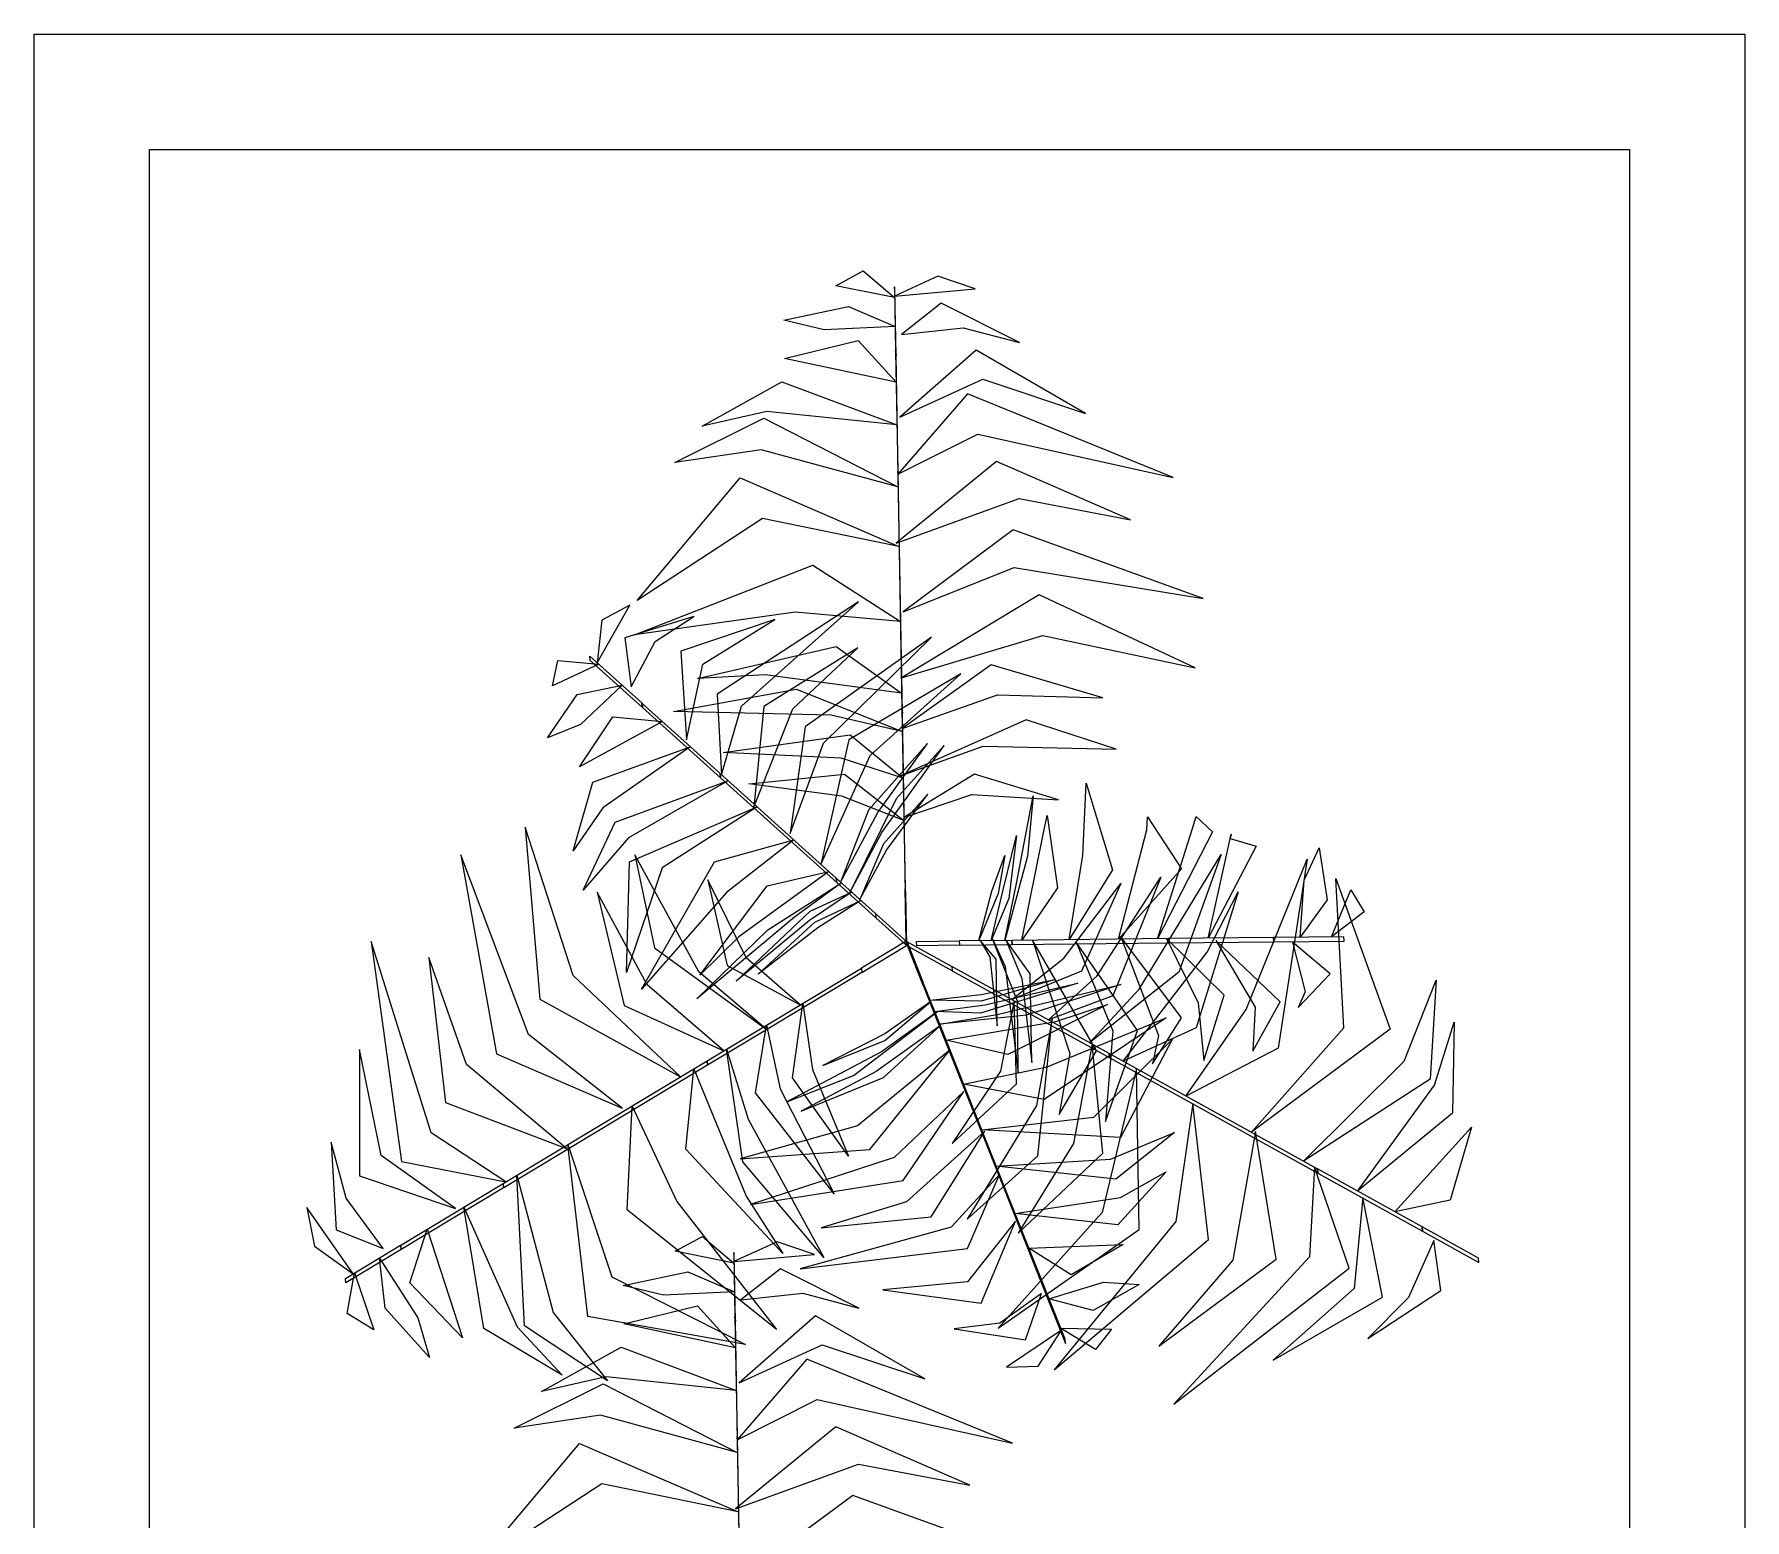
# Model space of a CAD drawing. Header units: millimetres. Extents: x 935 to 13922, y 3203 to 7816.
# Drawn here: x 4121.11 to 4165.63, y 7129.81 to 7168.47 of the extents above; entities that cross this region are included whole.
import ezdxf

# ---------------------------------------------------------------- set-up
doc = ezdxf.new("R2010")
doc.units = ezdxf.units.MM
doc.layers.add('PIANTE', color=7, linetype='Continuous', lineweight=5, true_color=0x007a00)
doc.layers.add('TRATTEGGIO_legno_colore', color=7, linetype='Continuous', lineweight=5, true_color=0xa56740)

msp = doc.modelspace()

# ---------------------------------------------------------------- linework, layer by layer
at = {"layer": 'PIANTE'}
for points in [[(4143.503, 7161.617, -2.839), (4141.974, 7161.924, -3.553), (4142.688, 7162.311, -3.748)], [(4143.503, 7161.657, -2.915), (4145.6, 7161.84, -3.585), (4144.63, 7162.17, -3.691)], [(4143.529, 7160.22, -1.466), (4143.542, 7160.108, -1.466), (4143.512, 7161.784, -3.142), (4143.5, 7161.896, -3.142)], [(4143.516, 7160.867, -2.088), (4141.67, 7160.778, -2.493), (4140.62, 7161.03, -3.025), (4142.308, 7161.388, -2.93)], [(4143.683, 7160.656, -1.952), (4145.293, 7160.833, -2.503), (4146.752, 7160.445, -2.451), (4144.714, 7161.47, -3.008)], [(4143.542, 7159.412, -1.078), (4140.638, 7160.032, -1.954), (4142.558, 7160.5, -1.781)], [(4143.585, 7157.108, -0.022), (4143.597, 7156.996, -0.022), (4143.542, 7160.105, -1.472), (4143.53, 7160.217, -1.472)], [(4143.641, 7158.501, -0.696), (4145.804, 7159.489, -1.563), (4148.47, 7158.6, -1.642), (4145.629, 7160.244, -1.885)], [(4143.562, 7158.301, -0.559), (4140.176, 7158.652, -1.409), (4138.497, 7158.272, -1.574), (4140.568, 7159.428, -1.688)], [(4143.586, 7157.02, -0.049), (4145.667, 7158.065, -0.333), (4150.754, 7156.93, -1.336), (4145.405, 7159.114, -0.197)], [(4143.591, 7156.689, -0.052), (4140.031, 7157.656, -0.589), (4137.784, 7157.322, -1.013), (4140.098, 7158.476, -0.503)], [(4143.546, 7155.222, -0.194), (4146.743, 7156.386, -0.666), (4149.646, 7155.835, -1.231), (4146.158, 7157.352, -0.48)], [(4143.696, 7150.912, -0.575), (4143.708, 7150.8, -0.575), (4143.598, 7156.989, -0.033), (4143.585, 7157.101, -0.033)], [(4143.619, 7155.14, -0.187), (4140.063, 7155.869, -0.745), (4136.802, 7153.737, -1.51), (4139.486, 7156.925, -0.751)], [(4143.731, 7153.44, -0.377), (4146.613, 7154.594, -0.794), (4151.54, 7153.782, -1.742), (4146.595, 7155.569, -0.709)], [(4143.654, 7153.189, -0.358), (4140.918, 7153.429, -0.816), (4136.737, 7152.844, -1.603), (4141.374, 7154.651, -0.626)], [(4135.76, 7152.115, 5.466), (4136.61, 7153.61, 5.06), (4135.884, 7153.226, 5.125)], [(4138.999, 7149.197, 5.596), (4139.52, 7150.988, 5.803), (4142.565, 7153.699, 4.617), (4138.888, 7151.296, 6.318)], [(4143.681, 7151.724, -0.513), (4147.366, 7152.823, -1.078), (4151.329, 7151.978, -1.857), (4147.266, 7153.877, -0.971)], [(4136.65, 7151.488, 5.732), (4137.274, 7152.663, 5.409), (4138.279, 7153.319, 5.28), (4136.487, 7152.76, 5.318)], [(4138.088, 7150.104, 5.74), (4138.51, 7152.073, 5.519), (4140.387, 7153.235, 5.09), (4137.937, 7152.414, 5.599)], [(4140.789, 7147.672, 3.937), (4141.651, 7150.02, 4.088), (4144.463, 7152.776, 3.072), (4141.174, 7150.449, 4.538)], [(4135.803, 7152.075, 5.503), (4134.603, 7151.516, 5.142), (4134.738, 7152.17, 5.157)], [(4136.931, 7151.061, 5.895), (4136.943, 7150.949, 5.895), (4135.582, 7152.175, 5.404), (4135.57, 7152.287, 5.404)], [(4143.687, 7151.321, -0.522), (4140.136, 7151.795, -1.102), (4138.371, 7151.708, -1.419), (4141.98, 7152.538, -0.711)], [(4139.843, 7148.359, 4.777), (4140.855, 7150.912, 4.893), (4142.546, 7152.503, 4.26), (4140.104, 7150.977, 5.412)], [(4141.588, 7146.865, 3.157), (4142.872, 7149.697, 3.178), (4145.225, 7151.827, 2.273), (4142.316, 7150.11, 3.674)], [(4143.704, 7150.402, -1.097), (4146.185, 7151.275, -0.891), (4148.927, 7151.2, -1.699), (4146.018, 7152.062, -0.063)], [(4136.412, 7151.526, 5.723), (4135.331, 7150.511, 5.42), (4134.474, 7150.157, 5.16), (4135.241, 7151.291, 5.357)], [(4143.705, 7150.325, -1.137), (4141.849, 7150.749, -1.141), (4137.746, 7150.844, -1.995), (4140.954, 7151.425, -0.669)], [(4138.962, 7149.231, 5.65), (4138.975, 7149.119, 5.65), (4136.943, 7150.949, 5.89), (4136.93, 7151.061, 5.89)], [(4143.78, 7146.229, -5.259), (4143.792, 7146.117, -5.259), (4143.708, 7150.801, -0.574), (4143.696, 7150.913, -0.574)], [(4137.461, 7150.581, 5.841), (4135.306, 7149.407, 5.503), (4136.167, 7150.709, 5.796)], [(4143.654, 7149.175, -2.305), (4145.813, 7149.944, -2.116), (4149.275, 7149.861, -3.124), (4146.927, 7150.628, -1.733)], [(4143.727, 7149.108, -2.354), (4142.113, 7149.629, -2.204), (4139.045, 7149.782, -2.761), (4142.345, 7150.237, -1.54)], [(4142.095, 7146.408, 2.222), (4143.066, 7148.221, 2.697), (4144.357, 7150.008, 2.088), (4142.824, 7148.274, 3.586)], [(4142.328, 7146.12, 0.895), (4143.171, 7147.699, 1.318), (4144.799, 7149.959, 0.563), (4143.547, 7148.574, 1.85)], [(4138.187, 7149.927, 5.755), (4135.914, 7148.336, 5.332), (4135.142, 7147.217, 5.077), (4135.652, 7149.008, 5.445)], [(4141.988, 7146.505, 2.789), (4142, 7146.393, 2.789), (4138.975, 7149.119, 5.64), (4138.962, 7149.231, 5.64)], [(4143.746, 7148.009, -3.454), (4142.13, 7148.646, -3.188), (4139.709, 7148.962, -3.431), (4142.201, 7149.213, -2.602)], [(4143.746, 7148.085, -3.414), (4145.511, 7148.688, -3.286), (4147.767, 7148.543, -4.033), (4145.582, 7149.217, -2.778)], [(4139.168, 7149.044, 5.462), (4136.582, 7147.56, 5.502), (4135.4, 7146.198, 5.091), (4136.229, 7147.965, 5.89)], [(4142.599, 7145.954, -0.309), (4143.294, 7147.24, 0.008), (4144.373, 7148.693, -0.584), (4143.216, 7147.397, 0.571)], [(4146.374, 7144.89, 5.994), (4146.676, 7146.371, 6.174), (4147.112, 7148.647, 5.649), (4146.96, 7147.081, 6.778)], [(4148.048, 7144.908, 7.68), (4148.407, 7147.096, 7.477), (4148.493, 7148.981, 6.729), (4149.176, 7146.723, 8.095)], [(4139.925, 7148.361, 4.748), (4137.455, 7146.773, 4.679), (4136.529, 7144.056, 3.32), (4136.606, 7146.937, 5.102)], [(4137.929, 7141.335, -0.513), (4135.135, 7143.977, -1.078), (4133.885, 7147.831, -1.857), (4134.272, 7143.363, -0.971)], [(4146.818, 7144.894, 6.819), (4147.392, 7147.734, 6.632), (4147.479, 7148.139, 6.39), (4147.744, 7146.253, 7.187)], [(4149.331, 7144.922, 8.578), (4150.072, 7147.763, 8.509), (4150.089, 7148.108, 7.15), (4150.969, 7146.751, 8.932)], [(4150.35, 7144.933, 9.292), (4151.248, 7147.776, 9.332), (4151.356, 7148.11, 8.921), (4151.782, 7147.717, 9.719)], [(4140.879, 7147.503, 3.85), (4139.132, 7146.136, 3.648), (4136.917, 7143.619, 2.899), (4138.82, 7146.931, 4.266)], [(4146.018, 7144.886, 4.664), (4146.325, 7146.173, 4.988), (4146.678, 7147.619, 4.685), (4146.48, 7145.98, 5.69)], [(4151.67, 7144.947, 9.585), (4152.265, 7147.657, 9.161), (4152.236, 7147.536, 8.907), (4152.913, 7147.34, 9.275)], [(4154.059, 7144.973, 9.552), (4154.166, 7146.452, 9.25), (4154.558, 7147.293, 8.99), (4154.761, 7145.94, 9.186)], [(4136.418, 7140.521, -0.377), (4133.977, 7142.439, -0.794), (4132.217, 7147.112, -1.742), (4133.142, 7141.937, -0.709)], [(4140.15, 7142.587, -2.305), (4138.405, 7144.072, -2.116), (4136.745, 7147.112, -3.124), (4137.255, 7144.694, -1.733)], [(4145.696, 7144.882, 3.462), (4146.037, 7146.169, 3.913), (4146.376, 7147.096, 3.888), (4146.196, 7146.106, 4.545)], [(4148.578, 7142.227, -1.137), (4149.873, 7143.622, -1.141), (4152.007, 7147.128, -1.995), (4150.906, 7144.059, -0.669)], [(4151.084, 7140.839, -0.358), (4152.659, 7143.089, -0.816), (4154.243, 7147.002, -1.603), (4153.49, 7142.083, -0.626)], [(4142.122, 7146.383, 2.164), (4140.897, 7145.497, 2.344), (4138.361, 7143.367, 1.82), (4140.208, 7145.167, 2.948)], [(4141.792, 7146.68, 2.989), (4139.447, 7144.979, 2.802), (4138.435, 7143.988, 2.56), (4140.192, 7146.307, 3.357)], [(4141.048, 7143.211, -3.414), (4139.644, 7144.438, -3.286), (4138.641, 7146.464, -4.033), (4139.15, 7144.236, -2.778)], [(4143.007, 7145.587, -2.33), (4143.019, 7145.475, -2.33), (4142, 7146.393, 2.79), (4141.988, 7146.505, 2.79)], [(4147.514, 7142.817, -2.354), (4148.772, 7143.954, -2.204), (4150.438, 7146.534, -2.761), (4149.182, 7143.448, -1.54)], [(4152.791, 7139.894, -0.187), (4155.201, 7142.609, -0.745), (4154.985, 7146.499, -1.51), (4156.404, 7142.581, -0.751)], [(4139.063, 7142.017, -1.097), (4137.066, 7143.729, -0.891), (4135.76, 7146.141, -1.699), (4136.468, 7143.191, -0.063)], [(4142.387, 7146.144, 0.835), (4141.29, 7145.405, 1.158), (4139.377, 7143.829, 0.855), (4141.306, 7145.652, 1.86)], [(4143.78, 7146.229, -5.259), (4143.792, 7146.117, -5.259), (4143.816, 7144.757, -10.891), (4143.804, 7144.869, -10.891)], [(4146.552, 7143.35, -3.454), (4147.911, 7144.43, -3.188), (4149.396, 7146.369, -3.431), (4148.367, 7144.085, -2.602)], [(4149.45, 7141.745, -0.522), (4151.636, 7144.583, -1.102), (4152.443, 7146.155, -1.419), (4151.357, 7142.615, -0.711)], [(4154.879, 7144.982, 9.333), (4155.383, 7146.206, 8.972), (4155.727, 7145.633, 8.986)], [(4142.626, 7145.929, -0.368), (4141.503, 7145.213, 0.083), (4139.953, 7144.009, 0.059), (4141.43, 7145.366, 0.715)], [(4143.007, 7145.587, -2.33), (4143.019, 7145.475, -2.33), (4143.845, 7144.732, -8.638), (4143.833, 7144.843, -8.638)], [(4133.39, 7138.605, -0.049), (4131.444, 7139.885, -0.333), (4129.884, 7144.857, -1.336), (4130.667, 7139.134, -0.197)], [(4142.639, 7144.168, -5.259), (4142.651, 7144.056, -5.259), (4143.816, 7144.757, -10.891), (4143.804, 7144.869, -10.891)], [(4144.994, 7144.211, -5.259), (4145.006, 7144.099, -5.259), (4143.816, 7144.757, -10.891), (4143.804, 7144.869, -10.891)], [(4144.243, 7143.811, -2.33), (4144.255, 7143.699, -2.33), (4143.845, 7144.732, -8.638), (4143.833, 7144.843, -8.638)], [(4145.185, 7144.876, 1.5), (4145.197, 7144.764, 1.5), (4144.086, 7144.751, -4.808), (4144.074, 7144.863, -4.808)], [(4145.185, 7144.876, 1.5), (4145.197, 7144.764, 1.5), (4146.569, 7144.778, 6.62), (4146.557, 7144.89, 6.62)], [(4145.733, 7144.882, 3.52), (4145.984, 7144.464, 3.838), (4146.174, 7142.664, 3.246), (4146.147, 7144.401, 4.4)], [(4146.045, 7144.943, 4.725), (4146.385, 7144.209, 5.148), (4146.718, 7141.444, 4.392), (4146.702, 7143.311, 5.68)], [(4146.412, 7144.889, 6.052), (4146.816, 7143.896, 6.527), (4147.076, 7141.707, 5.917), (4147.03, 7144.021, 7.416)], [(4146.557, 7144.89, 6.618), (4146.569, 7144.778, 6.618), (4150.64, 7144.823, 9.47), (4150.628, 7144.935, 9.47)], [(4147.094, 7144.897, 6.986), (4148.068, 7141.944, 7.008), (4147.79, 7140.355, 6.102), (4148.756, 7142.016, 7.504)], [(4148.229, 7144.844, 7.766), (4149.184, 7142.533, 7.918), (4148.993, 7140.173, 6.901), (4149.826, 7142.54, 8.368)], [(4149.39, 7144.979, 8.607), (4150.374, 7142.416, 8.723), (4150.218, 7141.672, 8.09), (4150.971, 7142.877, 9.242)], [(4150.578, 7144.935, 9.426), (4151.408, 7143.264, 9.633), (4151.552, 7141.763, 8.447), (4152.082, 7143.466, 10.148)], [(4150.628, 7144.935, 9.48), (4150.64, 7144.823, 9.48), (4153.375, 7144.852, 9.719), (4153.363, 7144.964, 9.719)], [(4151.863, 7144.884, 9.57), (4152.886, 7143.15, 9.349), (4152.83, 7142.008, 8.919), (4153.539, 7143.287, 9.429)], [(4153.362, 7144.964, 9.725), (4153.375, 7144.852, 9.725), (4155.206, 7144.872, 9.234), (4155.194, 7144.984, 9.234)], [(4153.858, 7144.84, 9.561), (4154.195, 7143.553, 9.239), (4154.012, 7143.144, 9.11), (4154.84, 7144.015, 9.148)], [(4134.967, 7139.47, -0.194), (4132.361, 7141.656, -0.666), (4131.386, 7144.446, -1.231), (4131.817, 7140.667, -0.48)], [(4142.639, 7144.168, -5.259), (4142.651, 7144.056, -5.259), (4138.636, 7141.642, -0.574), (4138.624, 7141.754, -0.574)], [(4144.994, 7144.211, -5.259), (4145.006, 7144.099, -5.259), (4149.104, 7141.829, -0.574), (4149.092, 7141.941, -0.574)], [(4144.243, 7143.811, -2.33), (4144.255, 7143.699, -2.33), (4144.762, 7142.424, 2.79), (4144.75, 7142.536, 2.79)], [(4144.433, 7143.336, -0.368), (4145.757, 7143.48, 0.083), (4147.68, 7143.872, 0.059), (4145.755, 7143.31, 0.715)], [(4144.552, 7143.037, 0.835), (4145.863, 7143.212, 1.158), (4148.277, 7143.777, 0.855), (4145.739, 7142.999, 1.86)], [(4144.684, 7142.706, 2.164), (4146.175, 7142.956, 2.344), (4149.393, 7143.742, 1.82), (4146.939, 7142.947, 2.948)], [(4154.147, 7139.144, -0.052), (4156.764, 7141.743, -0.589), (4157.598, 7143.856, -1.013), (4157.441, 7141.275, -0.503)], [(4144.446, 7143.301, -0.309), (4143.254, 7142.457, 0.008), (4141.641, 7141.632, -0.584), (4143.253, 7142.282, 0.571)], [(4146.618, 7143.312, -3.414), (4146.258, 7141.482, -3.286), (4145.004, 7139.601, -4.033), (4146.68, 7141.155, -2.778)], [(4144.615, 7143.032, 0.895), (4143.16, 7141.99, 1.318), (4140.699, 7140.686, 0.563), (4142.435, 7141.372, 1.85)], [(4141.114, 7143.25, -3.454), (4141.37, 7141.532, -3.188), (4142.307, 7139.277, -3.431), (4140.844, 7141.31, -2.602)], [(4144.848, 7142.293, 2.989), (4147.704, 7142.778, 2.802), (4149.05, 7143.217, 2.56), (4146.448, 7141.918, 3.357)], [(4145.302, 7141.151, 3.85), (4147.473, 7141.602, 3.648), (4150.574, 7142.876, 2.899), (4147.401, 7140.75, 4.266)], [(4147.608, 7142.846, -2.305), (4147.194, 7140.592, -2.116), (4145.391, 7137.635, -3.124), (4147.23, 7139.285, -1.733)], [(4140.171, 7142.683, -2.354), (4140.527, 7141.025, -2.204), (4141.929, 7138.292, -2.761), (4139.884, 7140.922, -1.54)], [(4144.697, 7142.671, 2.222), (4143.023, 7141.476, 2.697), (4141.073, 7140.447, 2.088), (4143.216, 7141.321, 3.586)], [(4144.75, 7142.536, 2.789), (4144.762, 7142.424, 2.789), (4146.266, 7138.64, 5.64), (4146.254, 7138.752, 5.64)], [(4155.557, 7138.363, -0.559), (4157.554, 7141.12, -1.409), (4158.065, 7142.764, -1.574), (4158.03, 7140.393, -1.688)], [(4132.08, 7137.912, -0.696), (4130.143, 7139.292, -1.563), (4129.579, 7142.045, -1.642), (4129.577, 7138.762, -1.885)], [(4139.129, 7142.056, -1.137), (4139.69, 7140.237, -1.141), (4141.659, 7136.636, -1.995), (4139.551, 7139.123, -0.669)], [(4144.949, 7142.037, 3.157), (4142.543, 7140.067, 3.178), (4139.489, 7139.2, 2.273), (4142.858, 7139.451, 3.674)], [(4145.776, 7139.958, 4.748), (4148.694, 7140.287, 4.679), (4150.729, 7142.312, 3.32), (4149.383, 7139.763, 5.102)], [(4148.645, 7142.189, -1.097), (4148.161, 7139.604, -0.891), (4146.725, 7137.267, -1.699), (4148.926, 7139.355, -0.063)], [(4149.091, 7141.941, -0.575), (4149.104, 7141.829, -0.575), (4154.519, 7138.831, -0.033), (4154.506, 7138.943, -0.033)], [(4138.625, 7141.754, -0.575), (4138.637, 7141.642, -0.575), (4133.332, 7138.452, -0.033), (4133.32, 7138.564, -0.033)], [(4138.275, 7141.542, -0.522), (4139.64, 7138.23, -1.102), (4140.597, 7136.745, -1.419), (4138.075, 7139.455, -0.711)], [(4149.802, 7141.549, -0.513), (4148.911, 7137.808, -1.078), (4146.198, 7134.798, -1.857), (4149.874, 7137.367, -0.971)], [(4145.307, 7140.959, 3.937), (4143.494, 7139.237, 4.088), (4139.752, 7138.012, 3.072), (4143.731, 7138.64, 4.538)], [(4151.263, 7140.647, -0.377), (4150.822, 7137.574, -0.794), (4147.655, 7133.713, -1.742), (4151.675, 7137.102, -0.709)], [(4136.674, 7140.579, -0.358), (4137.834, 7138.09, -0.816), (4140.431, 7134.762, -1.603), (4136.548, 7137.874, -0.626)], [(4145.851, 7139.923, 4.777), (4143.812, 7138.084, 4.893), (4141.59, 7137.408, 4.26), (4144.456, 7137.693, 5.412)], [(4146.152, 7139.011, 5.462), (4149.128, 7139.195, 5.502), (4150.791, 7139.892, 5.091), (4149.265, 7138.675, 5.89)], [(4152.899, 7139.916, -0.194), (4152.308, 7136.565, -0.666), (4150.379, 7134.327, -1.231), (4153.437, 7136.589, -0.48)], [(4156.529, 7137.824, -1.078), (4158.518, 7140.03, -1.954), (4157.964, 7138.132, -1.781)], [(4130.193, 7136.871, -1.952), (4129.234, 7138.177, -2.503), (4128.841, 7139.634, -2.451), (4128.972, 7137.357, -3.008)], [(4135.002, 7139.574, -0.187), (4136.148, 7136.13, -0.745), (4139.625, 7134.372, -1.51), (4135.522, 7135.101, -0.751)], [(4146.64, 7137.784, 5.755), (4149.383, 7138.202, 5.332), (4150.571, 7138.864, 5.077), (4149.319, 7137.484, 5.445)], [(4154.436, 7138.983, -0.049), (4154.3, 7136.658, -0.333), (4150.774, 7132.82, -1.336), (4155.34, 7136.36, -0.197)], [(4154.512, 7138.94, -0.022), (4154.524, 7138.828, -0.022), (4157.245, 7137.321, -1.472), (4157.233, 7137.433, -1.472)], [(4133.315, 7138.561, -0.022), (4133.327, 7138.449, -0.022), (4130.662, 7136.846, -1.472), (4130.649, 7136.958, -1.472)], [(4133.674, 7138.775, -0.052), (4134.617, 7135.209, -0.589), (4136.03, 7133.429, -1.013), (4133.873, 7134.856, -0.503)], [(4146.236, 7138.799, 5.596), (4144.974, 7137.424, 5.803), (4141.044, 7136.344, 4.617), (4145.405, 7136.868, 6.318)], [(4146.254, 7138.752, 5.65), (4146.266, 7138.64, 5.65), (4147.276, 7136.098, 5.89), (4147.264, 7136.21, 5.89)], [(4129.416, 7136.215, -2.915), (4128.209, 7137.939, -3.585), (4128.409, 7136.934, -3.691)], [(4132.293, 7137.944, -0.559), (4133.682, 7134.836, -1.409), (4134.85, 7133.572, -1.574), (4132.814, 7134.787, -1.688)], [(4155.691, 7138.195, -0.696), (4155.464, 7135.827, -1.563), (4153.362, 7133.963, -1.642), (4156.207, 7135.602, -1.885)], [(4146.65, 7137.581, 5.74), (4145.399, 7136.004, 5.519), (4143.202, 7135.794, 5.09), (4145.761, 7135.444, 5.599)], [(4131.34, 7137.371, -1.078), (4132.256, 7134.546, -1.954), (4130.89, 7135.975, -1.781)], [(4139.321, 7136.492, -2.839), (4137.792, 7136.799, -3.553), (4138.506, 7137.186, -3.748)], [(4139.321, 7136.532, -2.915), (4141.418, 7136.715, -3.585), (4140.448, 7137.044, -3.691)], [(4157.536, 7137.08, -1.952), (4156.884, 7135.597, -2.503), (4155.819, 7134.528, -2.451), (4157.725, 7135.781, -3.008)], [(4157.235, 7137.432, -1.466), (4157.248, 7137.32, -1.466), (4158.714, 7136.508, -3.142), (4158.702, 7136.62, -3.142)], [(4130.647, 7136.956, -1.466), (4130.659, 7136.844, -1.466), (4129.223, 7135.98, -3.142), (4129.211, 7136.092, -3.142)], [(4130.094, 7136.622, -2.088), (4131.094, 7135.067, -2.493), (4131.4, 7134.032, -3.025), (4130.246, 7135.315, -2.93)], [(4139.348, 7135.095, -1.466), (4139.36, 7134.983, -1.466), (4139.33, 7136.659, -3.142), (4139.318, 7136.771, -3.142)], [(4147.001, 7136.876, 5.841), (4149.453, 7136.973, 5.503), (4148.104, 7136.188, 5.796)], [(4129.45, 7136.235, -2.839), (4129.949, 7134.757, -3.553), (4129.256, 7135.182, -3.748)], [(4139.334, 7135.741, -2.088), (4137.488, 7135.653, -2.493), (4136.438, 7135.905, -3.025), (4138.126, 7136.263, -2.93)], [(4139.501, 7135.531, -1.952), (4141.112, 7135.708, -2.503), (4142.57, 7135.32, -2.451), (4140.532, 7136.344, -3.008)], [(4147.264, 7136.211, 5.895), (4147.276, 7136.099, 5.895), (4147.952, 7134.397, 5.404), (4147.94, 7134.509, 5.404)], [(4147.326, 7135.704, 5.732), (4146.246, 7134.927, 5.409), (4145.054, 7134.784, 5.28), (4146.908, 7134.491, 5.318)], [(4147.522, 7135.564, 5.723), (4148.941, 7135.995, 5.42), (4149.866, 7135.932, 5.16), (4148.676, 7135.256, 5.357)], [(4139.36, 7134.287, -1.078), (4136.456, 7134.907, -1.954), (4138.377, 7135.375, -1.781)], [(4139.403, 7131.983, -0.022), (4139.415, 7131.871, -0.022), (4139.36, 7134.98, -1.472), (4139.348, 7135.092, -1.472)], [(4139.459, 7133.376, -0.696), (4141.622, 7134.363, -1.563), (4144.288, 7133.475, -1.642), (4141.447, 7135.119, -1.885)], [(4147.846, 7134.747, 5.466), (4146.421, 7133.784, 5.06), (4147.242, 7133.806, 5.125)], [(4147.825, 7134.802, 5.503), (4149.148, 7134.771, 5.142), (4148.737, 7134.244, 5.157)], [(4139.38, 7133.176, -0.559), (4135.994, 7133.527, -1.409), (4134.315, 7133.147, -1.574), (4136.386, 7134.302, -1.688)], [(4139.404, 7131.895, -0.049), (4141.486, 7132.94, -0.333), (4146.572, 7131.805, -1.336), (4141.223, 7133.989, -0.197)], [(4139.409, 7131.564, -0.052), (4135.849, 7132.531, -0.589), (4133.602, 7132.197, -1.013), (4135.916, 7133.351, -0.503)], [(4139.364, 7130.097, -0.194), (4142.561, 7131.261, -0.666), (4145.464, 7130.71, -1.231), (4141.976, 7132.226, -0.48)], [(4139.437, 7130.015, -0.187), (4135.881, 7130.744, -0.745), (4132.62, 7128.612, -1.51), (4135.304, 7131.8, -0.751)], [(4139.514, 7125.787, -0.575), (4139.526, 7125.675, -0.575), (4139.416, 7131.864, -0.033), (4139.403, 7131.976, -0.033)], [(4139.549, 7128.315, -0.377), (4142.431, 7129.469, -0.794), (4147.358, 7128.657, -1.742), (4142.414, 7130.444, -0.709)]]:
    msp.add_3dface(points, dxfattribs=at)
at = {"layer": 'TRATTEGGIO_legno_colore', "elevation": -7.951}
for points in [[(4121.11, 7168.47), (4165.633, 7168.47), (4165.633, 7058.316), (4121.11, 7058.316)], [(4124.11, 7165.47), (4162.633, 7165.47), (4162.633, 7061.316), (4124.11, 7061.316)]]:
    msp.add_lwpolyline(points, close=True, dxfattribs=at)

doc.saveas('drawing.dxf')
